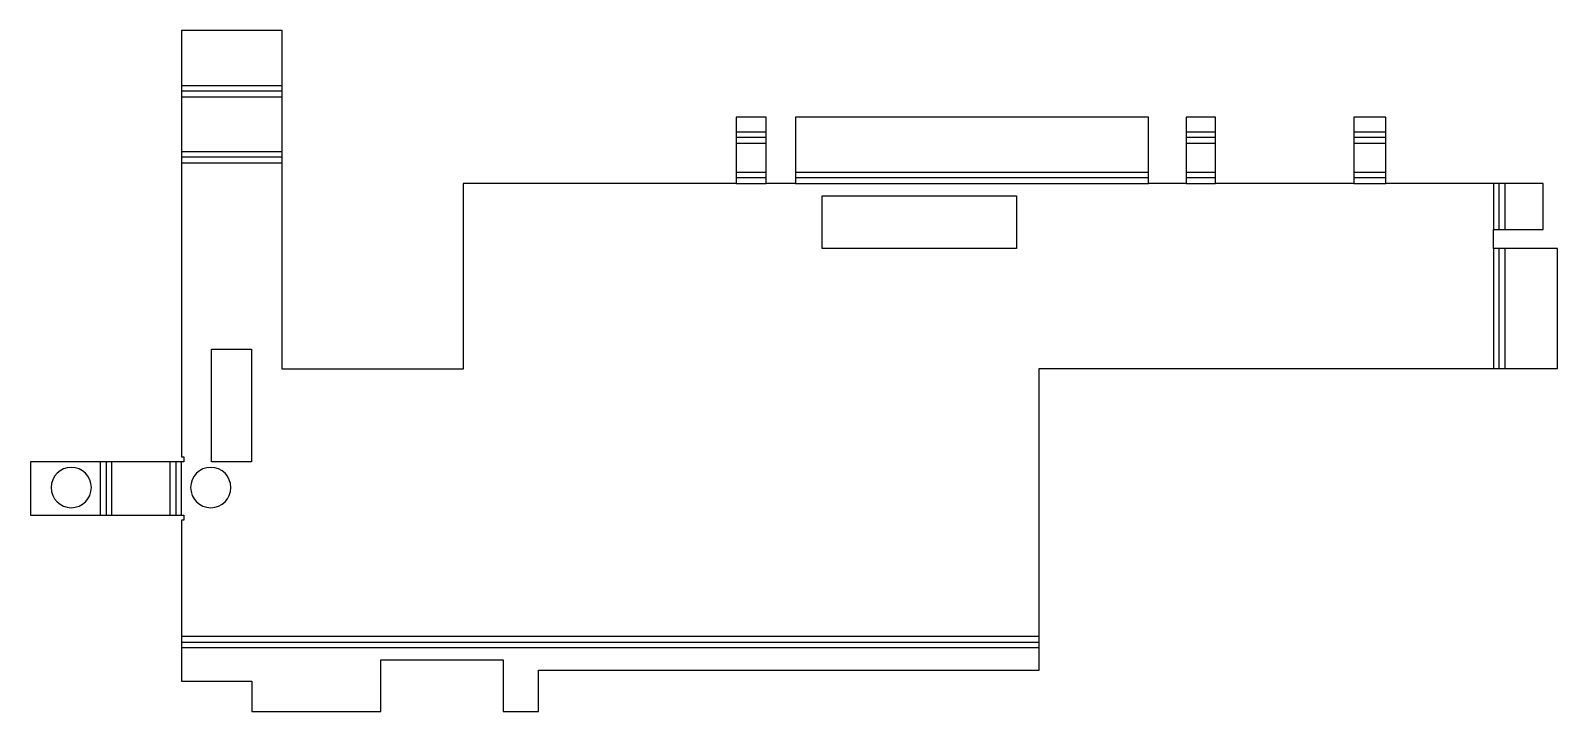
# Model space of a CAD drawing. Header units: millimetres. Extents: x -100 to 52, y -34 to 34.
import ezdxf

# ---------------------------------------------------------------- set-up
doc = ezdxf.new("R2010")
doc.units = ezdxf.units.MM

msp = doc.modelspace()

# ---------------------------------------------------------------- linework, layer by layer
at = {"layer": 'BEND'}
for p, q in [((-75.27, 27.55), (-85.27, 27.55)), ((-27.13, 22.93), (-30.13, 22.93)), ((17.53, 22.93), (14.62, 22.93)), ((34.46, 22.93), (31.27, 22.93)), ((-75.27, 20.98), (-85.27, 20.98)), ((-27.13, 18.93), (-30.13, 18.93)), ((10.86, 18.93), (-24.23, 18.93)), ((17.53, 18.93), (14.62, 18.93)), ((34.46, 18.93), (31.27, 18.93)), ((45.72, 13.81), (45.72, 18.36)), ((45.72, 0), (45.72, 11.91)), ((-92.74, -9.28), (-92.74, -14.57)), ((-85.83, -9.28), (-85.83, -14.57)), ((-85.27, -27.21), (0, -27.21))]:
    msp.add_line(p, q, dxfattribs=at)
at = {"layer": 'BEND_EXTENT'}
for p, q in [((-85.27, 28.12), (-75.27, 28.12)), ((-85.27, 26.99), (-75.27, 26.99)), ((-30.13, 23.5), (-27.13, 23.5)), ((14.62, 23.5), (17.53, 23.5)), ((31.27, 23.5), (34.46, 23.5)), ((-85.27, 21.55), (-75.27, 21.55)), ((-30.13, 22.36), (-27.13, 22.36)), ((14.62, 22.36), (17.53, 22.36)), ((31.27, 22.36), (34.46, 22.36)), ((-85.27, 20.41), (-75.27, 20.41)), ((-30.13, 19.49), (-27.13, 19.49)), ((-30.13, 18.36), (-27.13, 18.36)), ((-24.23, 19.49), (10.86, 19.49)), ((-24.23, 18.36), (10.86, 18.36)), ((14.62, 19.49), (17.53, 19.49)), ((14.62, 18.36), (17.53, 18.36)), ((31.27, 19.49), (34.46, 19.49)), ((31.27, 18.36), (34.46, 18.36)), ((45.16, 18.36), (45.16, 13.81)), ((46.29, 18.36), (46.29, 13.81)), ((45.16, 11.91), (45.16, 0)), ((46.29, 11.91), (46.29, 0)), ((-93.3, -14.57), (-93.3, -9.28)), ((-92.17, -14.57), (-92.17, -9.28)), ((-86.4, -14.57), (-86.4, -9.28)), ((-85.27, -14.57), (-85.27, -9.28)), ((0, -26.65), (-85.27, -26.65)), ((0, -27.78), (-85.27, -27.78))]:
    msp.add_line(p, q, dxfattribs=at)
at = {"layer": 'INTERIOR_PROFILES'}
for points in [[(-21.56, 17.15), (-2.27, 17.15), (-2.27, 11.91), (-21.56, 11.91)], [(-78.3, 1.91), (-78.3, -9.28), (-82.27, -9.28), (-82.27, 1.91)]]:
    msp.add_lwpolyline(points, close=True, dxfattribs=at)
at = {"layer": 'INTERIOR_PROFILES', "extrusion": (0, 0, -1)}
for centre in [(96.22, -11.84), (82.35, -11.84)]:
    msp.add_circle(centre, 2, dxfattribs=at)
at = {"layer": 'OUTER_PROFILES'}
msp.add_lwpolyline([(17.53, 24.95), (14.62, 24.95), (14.62, 18.36), (10.86, 18.36), (10.86, 24.95), (-24.23, 24.95), (-24.23, 18.36), (-27.13, 18.36), (-27.13, 24.95), (-30.13, 24.95), (-30.13, 18.36), (-57.27, 18.36), (-57.27, -0.09), (-75.27, -0.09), (-75.27, 33.56), (-85.27, 33.56), (-85.27, -8.78), (-85.02, -8.78), (-85.02, -9.28), (-100.27, -9.28), (-100.27, -14.57), (-85.02, -14.57), (-85.02, -15.07), (-85.27, -15.07), (-85.27, -31.09), (-78.27, -31.09), (-78.27, -34.09), (-65.43, -34.09), (-65.43, -28.97), (-53.27, -28.97), (-53.27, -34.09), (-49.77, -34.09), (-49.77, -29.99), (0, -29.99), (0, 0), (51.52, 0), (51.52, 11.91), (45.16, 11.91), (45.16, 13.81), (50.1, 13.81), (50.1, 18.36), (34.46, 18.36), (34.46, 24.95), (31.27, 24.95), (31.27, 18.36), (17.53, 18.36)], close=True, dxfattribs=at)

doc.saveas('drawing.dxf')
